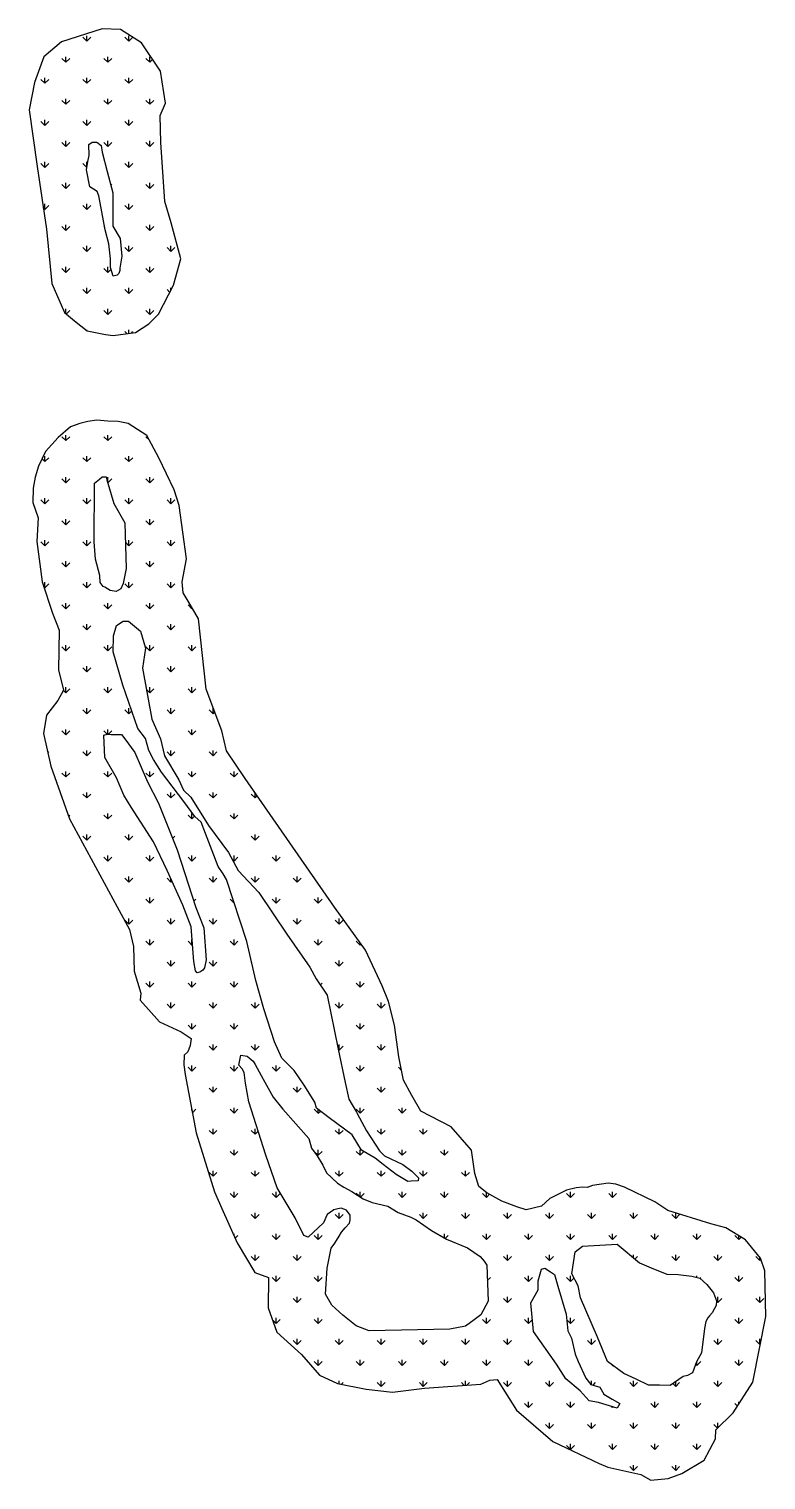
# Model space of a CAD drawing. Header units: metres. Extents: x 273377 to 358923, y 1974345 to 2116525.
# Drawn here: x 291450 to 292079, y 1986425 to 1987664 of the extents above; entities that cross this region are included whole.
import ezdxf

# ---------------------------------------------------------------- set-up
doc = ezdxf.new("R2010")
doc.units = ezdxf.units.M
doc.header["$MEASUREMENT"] = 0
doc.layers.add('MANGROOVE BUFFER ZONE', color=120, linetype='Continuous')

msp = doc.modelspace()

# ---------------------------------------------------------------- hatches: boundary and pattern name
at = {"layer": 'MANGROOVE BUFFER ZONE'}
h = msp.add_hatch(dxfattribs=at)
h.set_pattern_fill('GRASS', color=256)
h.set_pattern_definition([(90, (0, 0), (-17.96051224, 17.96051224), [4.7625, -31.15852448]), (45, (0, 0), (-17.96051224, 17.96051224), [4.7625, -20.6375]), (135, (0, 0), (-17.96051224, -17.96051224), [4.7625, -20.6375])])
h.paths.add_polyline_path([(291573.2, 1987445.5), (291579.4, 1987468), (291571.1, 1987498.9), (291565.8, 1987517), (291562.3, 1987567.4), (291561.7, 1987590.6), (291566.4, 1987601), (291562, 1987628.3), (291545.9, 1987652.6), (291527.8, 1987664.1), (291512.3, 1987664.5), (291477.4, 1987653.6), (291462.3, 1987640.8), (291454.4, 1987618.7), (291449.8, 1987595.3), (291456.7, 1987546.9), (291464.6, 1987493.3), (291469.3, 1987446.9), (291480.1, 1987422.2), (291488.6, 1987415), (291499.4, 1987406.7), (291515, 1987403.5), (291521.5, 1987402.5), (291540.7, 1987405.1), (291552, 1987412.5), (291560.4, 1987420.9)])
h.paths.add_polyline_path([(291521.7, 1987453.2), (291519.2, 1987460.6), (291519.3, 1987468.2), (291517.8, 1987480.9), (291514.7, 1987492.9), (291510.4, 1987515.8), (291509.5, 1987521.9), (291508, 1987525.6), (291501.7, 1987529.5), (291498.8, 1987544), (291499.9, 1987551.2), (291501.2, 1987556.4), (291500.8, 1987565.7), (291503.8, 1987567.7), (291507.8, 1987567.7), (291511.5, 1987564.8), (291512.3, 1987559.3), (291516.4, 1987542.6), (291521.3, 1987524.5), (291521.4, 1987496.1), (291527.6, 1987485.5), (291528.9, 1987470.3), (291527.4, 1987460.2), (291527.2, 1987458), (291526.4, 1987455.6), (291524.9, 1987454.1)], flags=16)
h.paths.add_polyline_path([(291578, 1987257.2), (291573.6, 1987270.7), (291560.6, 1987297.9), (291550.4, 1987317), (291534.4, 1987327.5), (291525.8, 1987329.2), (291517.2, 1987329.5), (291507.8, 1987330.3), (291499.9, 1987329.1), (291493.2, 1987327.5), (291485.1, 1987324.4), (291474.6, 1987315.4), (291463.9, 1987303.5), (291457.9, 1987291), (291454.9, 1987281.4), (291453.2, 1987272), (291452.9, 1987259.9), (291457.7, 1987246.8), (291456.4, 1987226.5), (291461, 1987192), (291469.9, 1987165.3), (291475.4, 1987150.9), (291475, 1987116.9), (291479.2, 1987099.4), (291474.4, 1987090.7), (291464.6, 1987078.2), (291462.2, 1987062.6), (291468.3, 1987034.7), (291484.4, 1986989.5), (291525.1, 1986914.5), (291535.6, 1986895.1), (291539, 1986880.5), (291539.6, 1986859.4), (291545.1, 1986840.5), (291544.7, 1986834.6), (291561.3, 1986816.2), (291579.7, 1986807.7), (291588.2, 1986801.8), (291587.4, 1986795.9), (291585.3, 1986790.5), (291582.3, 1986787.6), (291581.9, 1986779.3), (291583.1, 1986771), (291592.6, 1986721.2), (291608.2, 1986670.8), (291614.4, 1986656.7), (291627.5, 1986627.2), (291642.5, 1986601.9), (291654.3, 1986597.8), (291654, 1986571.8), (291661.3, 1986551), (291682.5, 1986531.9), (291697.9, 1986514.1), (291713.3, 1986507.2), (291737.6, 1986502.2), (291760.2, 1986499.8), (291787.5, 1986503.2), (291835.5, 1986506.4), (291843.2, 1986509.9), (291849.5, 1986510.4), (291866.1, 1986484.4), (291897.1, 1986457.5), (291936.8, 1986438.7), (291944, 1986435.5), (291972.3, 1986429.3), (291980.7, 1986424.6), (291995.6, 1986425.8), (292007.2, 1986430.2), (292026.3, 1986441.7), (292035.9, 1986459.9), (292036.3, 1986467.4), (292051, 1986482.1), (292067.8, 1986508.1), (292079.1, 1986564.3), (292078.1, 1986603.4), (292074.5, 1986614.2), (292061.7, 1986629.9), (292044.7, 1986640), (292032, 1986643.6), (291995.3, 1986655), (291984.2, 1986662.3), (291958.4, 1986674.9), (291950.9, 1986677.5), (291944.4, 1986678.3), (291931.1, 1986676.3), (291926.3, 1986674.6), (291922.5, 1986674.8), (291917, 1986674.4), (291908.7, 1986672.2), (291894.5, 1986665.2), (291887.3, 1986658.6), (291874.2, 1986655.6), (291866.4, 1986658), (291853.4, 1986663), (291840.8, 1986669.9), (291833.8, 1986675.4), (291830.5, 1986686.5), (291827.7, 1986706.6), (291810.2, 1986726.4), (291784.5, 1986739.9), (291776.7, 1986753.1), (291769.6, 1986766.2), (291765.6, 1986786.1), (291761.8, 1986813.4), (291756.8, 1986833.5), (291751.3, 1986846.9), (291737.2, 1986877.3), (291710.7, 1986914.1), (291634.3, 1987024), (291618.4, 1987047.7), (291614.3, 1987064.9), (291601.1, 1987100.5), (291594.6, 1987160.6), (291587.5, 1987172.6), (291581.5, 1987182.6), (291580.4, 1987192.1), (291584.3, 1987211.8)])
h.paths.add_polyline_path([(291531.7, 1987242.4), (291532.7, 1987203.6), (291530.2, 1987190.8), (291528.1, 1987186), (291524.3, 1987183.8), (291519, 1987184.6), (291514.6, 1987187.6), (291513.1, 1987188.2), (291510.6, 1987191.5), (291510.1, 1987197.5), (291506.6, 1987211.5), (291505.3, 1987226.2), (291505.7, 1987276.5), (291510, 1987279.9), (291512.1, 1987281.9), (291515.7, 1987281.7), (291516.3, 1987279.2), (291522.3, 1987258.9)], flags=16)
h.paths.add_polyline_path([(291534.8, 1987158.5), (291544.9, 1987149.8), (291549.3, 1987135.4), (291546.8, 1987118.4), (291554.5, 1987074.6), (291562, 1987057.9), (291565.4, 1987043.4), (291577.6, 1987022.8), (291581.6, 1987014.1), (291587.8, 1987008.2), (291603.1, 1986983.9), (291620, 1986960.9), (291628.4, 1986945.3), (291646.1, 1986926.5), (291670, 1986891.1), (291689.7, 1986862.7), (291695.1, 1986853), (291704.5, 1986839), (291713.8, 1986792.9), (291719.7, 1986764.3), (291722.9, 1986749.9), (291729.4, 1986739), (291731.9, 1986734.2), (291737.9, 1986722.9), (291749, 1986705.8), (291753.3, 1986701.5), (291769.1, 1986694.3), (291776.7, 1986688.4), (291782.4, 1986682.7), (291782.2, 1986680.3), (291776.1, 1986680.1), (291773.3, 1986679.7), (291763.4, 1986685.8), (291752.1, 1986694.2), (291745.3, 1986699.5), (291738.5, 1986703.7), (291733.6, 1986706.4), (291725.6, 1986719.6), (291706.1, 1986734.1), (291695.2, 1986742.4), (291693.9, 1986747.4), (291684.7, 1986762), (291676.2, 1986774.5), (291665.6, 1986785.2), (291659.4, 1986799.1), (291650.4, 1986827.2), (291643.5, 1986851.4), (291635.7, 1986884.9), (291618.3, 1986937.6), (291615.6, 1986942.6), (291611.4, 1986948.8), (291606.3, 1986962.1), (291600.6, 1986977.1), (291596.9, 1986986.8), (291591.3, 1986991.6), (291582.1, 1987004.4), (291563, 1987029.5), (291556, 1987040.2), (291552.2, 1987047.9), (291549.1, 1987058.1), (291542.7, 1987066.8), (291530, 1987103.9), (291521.6, 1987132.4), (291522, 1987145.9), (291524.5, 1987154.9), (291530.2, 1987158.5)], flags=16)
h.paths.add_polyline_path([(291528.6, 1987061.5), (291531.7, 1987057.8), (291540.2, 1987046.2), (291550.8, 1987021.3), (291560.3, 1987003), (291576.2, 1986963.1), (291592.2, 1986913.7), (291599.1, 1986896.4), (291600.9, 1986869.2), (291599.6, 1986862.2), (291598.2, 1986860.3), (291595.6, 1986858.7), (291593.3, 1986857.9), (291591.8, 1986859.7), (291590.5, 1986867.6), (291588.2, 1986897.3), (291581.2, 1986915.7), (291567.8, 1986945.3), (291556, 1986969.9), (291537.1, 1986999.5), (291530.7, 1987009.9), (291524.6, 1987024.7), (291514.5, 1987042.1), (291513.7, 1987061.2), (291516.4, 1987061.9), (291519.9, 1987061.7), (291524, 1987061.7)], flags=16)
h.paths.add_polyline_path([(291630.7, 1986787.5), (291636.1, 1986786.8), (291641.2, 1986782.5), (291642.9, 1986779.6), (291649.6, 1986767.1), (291658.2, 1986751.8), (291666.4, 1986741.6), (291688.8, 1986716.3), (291691.1, 1986708.3), (291695.8, 1986701.6), (291700.6, 1986693.6), (291703.9, 1986687.1), (291713.1, 1986678.3), (291718.6, 1986674.9), (291725.3, 1986671.2), (291735.2, 1986665), (291742.7, 1986661.8), (291756.1, 1986658.5), (291765.1, 1986653.2), (291775.9, 1986649.3), (291780.3, 1986646.8), (291793.6, 1986637.7), (291806.4, 1986630.3), (291824.3, 1986623), (291835, 1986615.6), (291838.4, 1986611.5), (291840.6, 1986608.2), (291841.8, 1986577.3), (291835.7, 1986565.7), (291829.8, 1986561.5), (291822.6, 1986556), (291809, 1986553.5), (291740.2, 1986552), (291729.2, 1986556.3), (291717.8, 1986565.4), (291708.3, 1986573.9), (291703, 1986583.3), (291704.4, 1986605.7), (291707.8, 1986622.7), (291710.8, 1986626.9), (291714.6, 1986633.1), (291716.7, 1986636.3), (291719.8, 1986640), (291723.4, 1986644), (291723.9, 1986646.6), (291723.9, 1986650.8), (291721, 1986655.3), (291716.4, 1986656.8), (291713.4, 1986656.3), (291710.2, 1986655.4), (291704.5, 1986651.5), (291701.1, 1986644.4), (291688.1, 1986632.1), (291684.4, 1986633.5), (291677.1, 1986648.7), (291661.7, 1986674.3), (291651.9, 1986702.1), (291637.6, 1986747.8), (291634.7, 1986763.6), (291633.5, 1986772.7), (291631.7, 1986776), (291628.9, 1986779.1)], flags=16)
h.paths.add_polyline_path([(291922.5, 1986624.4), (291952.1, 1986626.2), (291971.1, 1986610.3), (291981, 1986605.9), (291994.4, 1986600.6), (292004, 1986600.2), (292015.8, 1986598.9), (292022.6, 1986597), (292028.7, 1986591.6), (292034.2, 1986584.5), (292036.9, 1986577.8), (292036.6, 1986573.6), (292035.2, 1986571.1), (292033.3, 1986567.4), (292031, 1986565), (292029.6, 1986563.2), (292027.7, 1986560.1), (292026.7, 1986554), (292024, 1986533.4), (292019.7, 1986525.5), (292016.3, 1986516.2), (292012.1, 1986514), (292008.4, 1986513.1), (291997.3, 1986505.4), (291988.2, 1986505.8), (291978.8, 1986505.6), (291968.4, 1986510.9), (291957.6, 1986515.5), (291943.8, 1986525.8), (291935.3, 1986546.7), (291920.6, 1986580.4), (291918.7, 1986590.5), (291913.4, 1986600.9), (291916.3, 1986619.5)], flags=16)
h.paths.add_polyline_path([(291887.5, 1986604.9), (291890.3, 1986605.5), (291895.2, 1986602.6), (291898.6, 1986600.2), (291901.4, 1986590.2), (291908.5, 1986566.4), (291910, 1986552.2), (291913, 1986545.8), (291916.3, 1986532.1), (291918.7, 1986526), (291925.3, 1986511.7), (291929.5, 1986506.3), (291937.2, 1986504), (291940.7, 1986498), (291947.8, 1986493.6), (291954.3, 1986489.9), (291952, 1986486.1), (291936.2, 1986490.9), (291928.1, 1986492.3), (291920.4, 1986500.9), (291908.2, 1986511.1), (291900.3, 1986523.5), (291880.5, 1986551.6), (291878.4, 1986576.1), (291884.7, 1986587.1), (291884.5, 1986594.7)], flags=16)

# ---------------------------------------------------------------- linework, layer by layer
at = {"layer": 'MANGROOVE BUFFER ZONE', "flags": 128}
for points in [[(291562.3, 1987567.4), (291561.7, 1987590.6), (291566.4, 1987601), (291562, 1987628.3), (291545.9, 1987652.6), (291527.8, 1987664.1), (291512.3, 1987664.5), (291477.4, 1987653.6), (291462.3, 1987640.8), (291454.4, 1987618.7), (291449.8, 1987595.3), (291456.7, 1987546.9), (291464.6, 1987493.3), (291469.3, 1987446.9), (291480.1, 1987422.2), (291488.6, 1987415), (291499.4, 1987406.7), (291515, 1987403.5), (291521.5, 1987402.5), (291540.7, 1987405.1), (291552, 1987412.5), (291560.4, 1987420.9), (291573.2, 1987445.5), (291579.4, 1987468), (291571.1, 1987498.9), (291565.8, 1987517)], [(291512.3, 1987559.3), (291516.4, 1987542.6), (291521.3, 1987524.5), (291521.4, 1987496.1), (291527.6, 1987485.5), (291528.9, 1987470.3), (291527.4, 1987460.2), (291527.2, 1987458), (291526.4, 1987455.6), (291524.9, 1987454.1), (291521.7, 1987453.2), (291519.2, 1987460.6), (291519.3, 1987468.2), (291517.8, 1987480.9), (291514.7, 1987492.9), (291510.4, 1987515.8), (291509.5, 1987521.9), (291508, 1987525.6), (291501.7, 1987529.5), (291498.8, 1987544), (291499.9, 1987551.2), (291501.2, 1987556.4), (291500.8, 1987565.7), (291503.8, 1987567.7), (291507.8, 1987567.7), (291511.5, 1987564.8)], [(291594.6, 1987160.6), (291587.5, 1987172.6), (291581.5, 1987182.6), (291580.4, 1987192.1), (291584.3, 1987211.8), (291578, 1987257.2), (291573.6, 1987270.7), (291560.6, 1987297.9), (291550.4, 1987317), (291534.4, 1987327.5), (291525.8, 1987329.2), (291517.2, 1987329.5), (291507.8, 1987330.3), (291499.9, 1987329.1), (291493.2, 1987327.5), (291485.1, 1987324.4), (291474.6, 1987315.4), (291463.9, 1987303.5), (291457.9, 1987291), (291454.9, 1987281.4), (291453.2, 1987272), (291452.9, 1987259.9), (291457.7, 1987246.8), (291456.4, 1987226.5), (291461, 1987192), (291469.9, 1987165.3), (291475.4, 1987150.9), (291475, 1987116.9), (291479.2, 1987099.4), (291474.4, 1987090.7), (291464.6, 1987078.2), (291462.2, 1987062.6), (291468.3, 1987034.7), (291484.4, 1986989.5), (291525.1, 1986914.5), (291535.6, 1986895.1), (291539, 1986880.5), (291539.6, 1986859.4), (291545.1, 1986840.5), (291544.7, 1986834.6), (291561.3, 1986816.2), (291579.7, 1986807.7), (291588.2, 1986801.8), (291587.4, 1986795.9), (291585.3, 1986790.5), (291582.3, 1986787.6), (291581.9, 1986779.3), (291583.1, 1986771), (291592.6, 1986721.2), (291608.2, 1986670.8), (291614.4, 1986656.7), (291627.5, 1986627.2), (291642.5, 1986601.9), (291654.3, 1986597.8), (291654, 1986571.8), (291661.3, 1986551), (291682.5, 1986531.9), (291697.9, 1986514.1), (291713.3, 1986507.2), (291737.6, 1986502.2), (291760.2, 1986499.8), (291787.5, 1986503.2), (291835.5, 1986506.4), (291843.2, 1986509.9), (291849.5, 1986510.4), (291866.1, 1986484.4), (291897.1, 1986457.5), (291936.8, 1986438.7), (291944, 1986435.5), (291972.3, 1986429.3), (291980.7, 1986424.6), (291995.6, 1986425.8), (292007.2, 1986430.2), (292026.3, 1986441.7), (292035.9, 1986459.9), (292036.3, 1986467.4), (292051, 1986482.1), (292067.8, 1986508.1), (292079.1, 1986564.3), (292078.1, 1986603.4), (292074.5, 1986614.2), (292061.7, 1986629.9), (292044.7, 1986640), (292032, 1986643.6), (291995.3, 1986655), (291984.2, 1986662.3), (291958.4, 1986674.9), (291950.9, 1986677.5), (291944.4, 1986678.3), (291931.1, 1986676.3), (291926.3, 1986674.6), (291922.5, 1986674.8), (291917, 1986674.4), (291908.7, 1986672.2), (291894.5, 1986665.2), (291887.3, 1986658.6), (291874.2, 1986655.6), (291866.4, 1986658), (291853.4, 1986663), (291840.8, 1986669.9), (291833.8, 1986675.4), (291830.5, 1986686.5), (291827.7, 1986706.6), (291810.2, 1986726.4), (291784.5, 1986739.9), (291776.7, 1986753.1), (291769.6, 1986766.2), (291765.6, 1986786.1), (291761.8, 1986813.4), (291756.8, 1986833.5), (291751.3, 1986846.9), (291737.2, 1986877.3), (291710.7, 1986914.1), (291634.3, 1987024), (291618.4, 1987047.7), (291614.3, 1987064.9), (291601.1, 1987100.5)], [(291528.1, 1987186), (291524.3, 1987183.8), (291519, 1987184.6), (291514.6, 1987187.6), (291513.1, 1987188.2), (291510.6, 1987191.5), (291510.1, 1987197.5), (291506.6, 1987211.5), (291505.3, 1987226.2), (291505.7, 1987276.5), (291510, 1987279.9), (291512.1, 1987281.9), (291515.7, 1987281.7), (291516.3, 1987279.2), (291522.3, 1987258.9), (291531.7, 1987242.4), (291532.7, 1987203.6), (291530.2, 1987190.8)], [(291554.5, 1987074.6), (291562, 1987057.9), (291565.4, 1987043.4), (291577.6, 1987022.8), (291581.6, 1987014.1), (291587.8, 1987008.2), (291603.1, 1986983.9), (291620, 1986960.9), (291628.4, 1986945.3), (291646.1, 1986926.5), (291670, 1986891.1), (291689.7, 1986862.7), (291695.1, 1986853), (291704.5, 1986839), (291713.8, 1986792.9), (291719.7, 1986764.3), (291722.9, 1986749.9), (291729.4, 1986739), (291731.9, 1986734.2), (291737.9, 1986722.9), (291749, 1986705.8), (291753.3, 1986701.5), (291769.1, 1986694.3), (291776.7, 1986688.4), (291782.4, 1986682.7), (291782.2, 1986680.3), (291776.1, 1986680.1), (291773.3, 1986679.7), (291763.4, 1986685.8), (291752.1, 1986694.2), (291745.3, 1986699.5), (291738.5, 1986703.7), (291733.6, 1986706.4), (291725.6, 1986719.6), (291706.1, 1986734.1), (291695.2, 1986742.4), (291693.9, 1986747.4), (291684.7, 1986762), (291676.2, 1986774.5), (291665.6, 1986785.2), (291659.4, 1986799.1), (291650.4, 1986827.2), (291643.5, 1986851.4), (291635.7, 1986884.9), (291618.3, 1986937.6), (291615.6, 1986942.6), (291611.4, 1986948.8), (291606.3, 1986962.1), (291600.6, 1986977.1), (291596.9, 1986986.8), (291591.3, 1986991.6), (291582.1, 1987004.4), (291563, 1987029.5), (291556, 1987040.2), (291552.2, 1987047.9), (291549.1, 1987058.1), (291542.7, 1987066.8), (291530, 1987103.9), (291521.6, 1987132.4), (291522, 1987145.9), (291524.5, 1987154.9), (291530.2, 1987158.5), (291534.8, 1987158.5), (291544.9, 1987149.8), (291549.3, 1987135.4), (291546.8, 1987118.4)], [(291531.7, 1987057.8), (291540.2, 1987046.2), (291550.8, 1987021.3), (291560.3, 1987003), (291576.2, 1986963.1), (291592.2, 1986913.7), (291599.1, 1986896.4), (291600.9, 1986869.2), (291599.6, 1986862.2), (291598.2, 1986860.3), (291595.6, 1986858.7), (291593.3, 1986857.9), (291591.8, 1986859.7), (291590.5, 1986867.6), (291588.2, 1986897.3), (291581.2, 1986915.7), (291567.8, 1986945.3), (291556, 1986969.9), (291537.1, 1986999.5), (291530.7, 1987009.9), (291524.6, 1987024.7), (291514.5, 1987042.1), (291513.7, 1987061.2), (291516.4, 1987061.9), (291519.9, 1987061.7), (291524, 1987061.7), (291528.6, 1987061.5)], [(291630.7, 1986787.5), (291636.1, 1986786.8), (291641.2, 1986782.5), (291642.9, 1986779.6), (291649.6, 1986767.1), (291658.2, 1986751.8), (291666.4, 1986741.6), (291688.8, 1986716.3), (291691.1, 1986708.3), (291695.8, 1986701.6), (291700.6, 1986693.6), (291703.9, 1986687.1), (291713.1, 1986678.3), (291718.6, 1986674.9), (291725.3, 1986671.2), (291735.2, 1986665), (291742.7, 1986661.8), (291756.1, 1986658.5), (291765.1, 1986653.2), (291775.9, 1986649.3), (291780.3, 1986646.8), (291793.6, 1986637.7), (291806.4, 1986630.3), (291824.3, 1986623), (291835, 1986615.6), (291838.4, 1986611.5), (291840.6, 1986608.2), (291841.8, 1986577.3), (291835.7, 1986565.7), (291829.8, 1986561.5), (291822.6, 1986556), (291809, 1986553.5), (291740.2, 1986552), (291729.2, 1986556.3), (291717.8, 1986565.4), (291708.3, 1986573.9), (291703, 1986583.3), (291704.4, 1986605.7), (291707.8, 1986622.7), (291710.8, 1986626.9), (291714.6, 1986633.1), (291716.7, 1986636.3), (291719.8, 1986640), (291723.4, 1986644), (291723.9, 1986646.6), (291723.9, 1986650.8), (291721, 1986655.3), (291716.4, 1986656.8), (291713.4, 1986656.3), (291710.2, 1986655.4), (291704.5, 1986651.5), (291701.1, 1986644.4), (291688.1, 1986632.1), (291684.4, 1986633.5), (291677.1, 1986648.7), (291661.7, 1986674.3), (291651.9, 1986702.1), (291637.6, 1986747.8), (291634.7, 1986763.6), (291633.5, 1986772.7), (291631.7, 1986776), (291628.9, 1986779.1)], [(291922.5, 1986624.4), (291952.1, 1986626.2), (291971.1, 1986610.3), (291981, 1986605.9), (291994.4, 1986600.6), (292004, 1986600.2), (292015.8, 1986598.9), (292022.6, 1986597), (292028.7, 1986591.6), (292034.2, 1986584.5), (292036.9, 1986577.8), (292036.6, 1986573.6), (292035.2, 1986571.1), (292033.3, 1986567.4), (292031, 1986565), (292029.6, 1986563.2), (292027.7, 1986560.1), (292026.7, 1986554), (292024, 1986533.4), (292019.7, 1986525.5), (292016.3, 1986516.2), (292012.1, 1986514), (292008.4, 1986513.1), (291997.3, 1986505.4), (291988.2, 1986505.8), (291978.8, 1986505.6), (291968.4, 1986510.9), (291957.6, 1986515.5), (291943.8, 1986525.8), (291935.3, 1986546.7), (291920.6, 1986580.4), (291918.7, 1986590.5), (291913.4, 1986600.9), (291916.3, 1986619.5)], [(291887.5, 1986604.9), (291890.3, 1986605.5), (291895.2, 1986602.6), (291898.6, 1986600.2), (291901.4, 1986590.2), (291908.5, 1986566.4), (291910, 1986552.2), (291913, 1986545.8), (291916.3, 1986532.1), (291918.7, 1986526), (291925.3, 1986511.7), (291929.5, 1986506.3), (291937.2, 1986504), (291940.7, 1986498), (291947.8, 1986493.6), (291954.3, 1986489.9), (291952, 1986486.1), (291936.2, 1986490.9), (291928.1, 1986492.3), (291920.4, 1986500.9), (291908.2, 1986511.1), (291900.3, 1986523.5), (291880.5, 1986551.6), (291878.4, 1986576.1), (291884.7, 1986587.1), (291884.5, 1986594.7)]]:
    msp.add_lwpolyline(points, close=True, dxfattribs=at)

doc.saveas('drawing.dxf')
